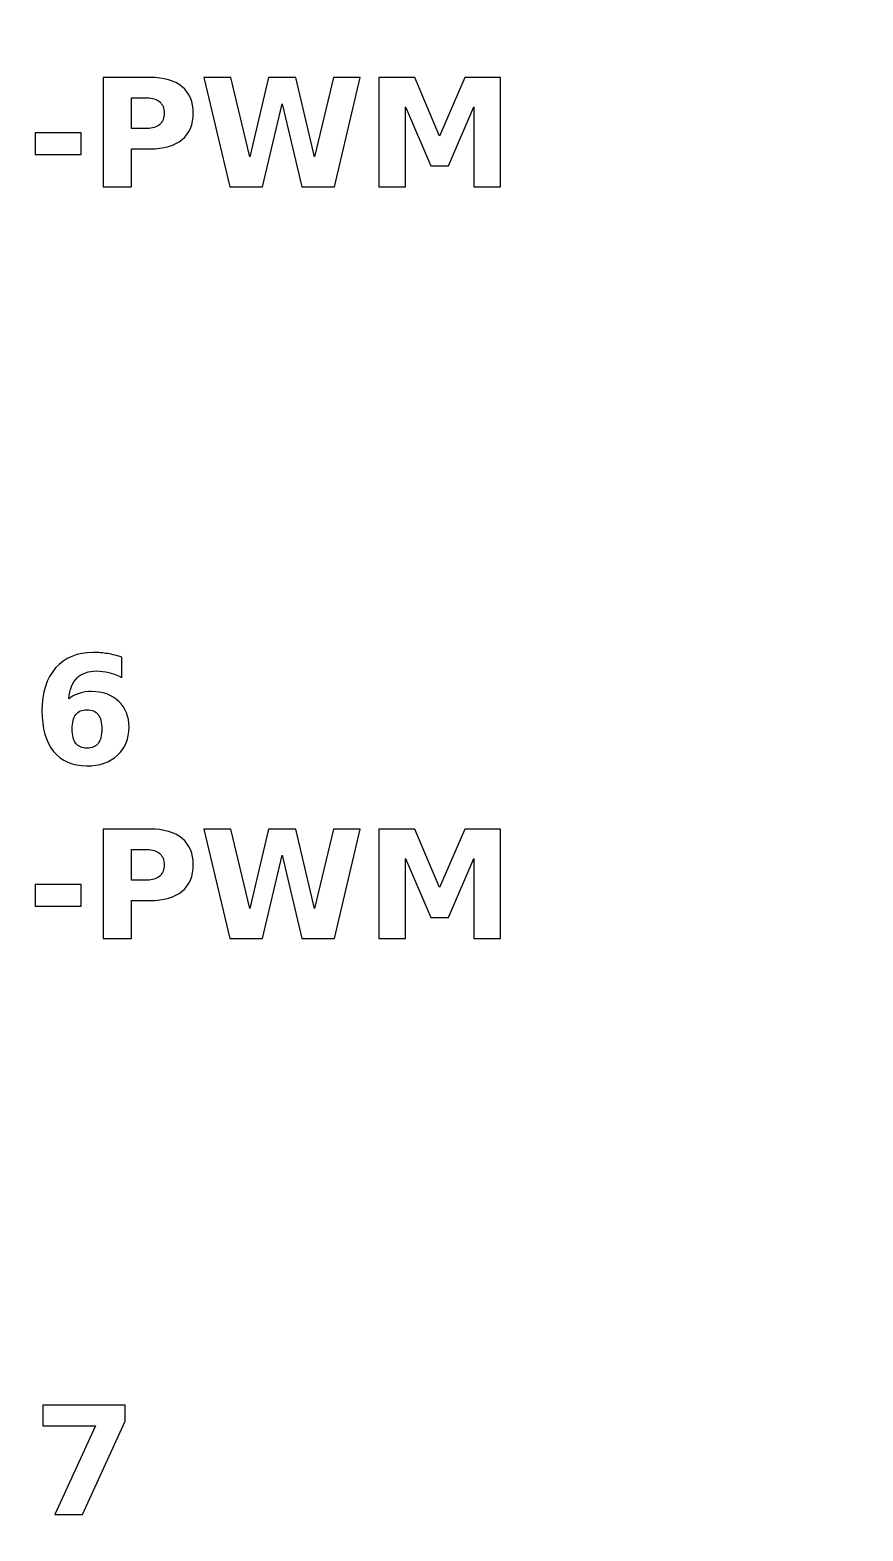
# Model space of a CAD drawing. Header units: centimetres. Extents: x -12.6 to -8.4, y -22.9 to -6.8.
# Drawn here: x -11.583 to -10.473, y -20.828 to -18.829 of the extents above; entities that cross this region are included whole.
import ezdxf

# ---------------------------------------------------------------- set-up
doc = ezdxf.new("R2010")
doc.units = ezdxf.units.CM
doc.header["$MEASUREMENT"] = 0
doc.layers.add('Layer 1', color=7, linetype='Continuous')

msp = doc.modelspace()

# ---------------------------------------------------------------- linework, layer by layer
at = {"layer": 'Layer 1', "color": 7, "lineweight": 35}
msp.add_open_spline([(-12.5, -6.85), (-12.5, -6.85), (-8.5, -6.85), (-8.5, -6.85), (-8.5, -6.85), (-8.5, -6.85), (-8.5, -22.85), (-8.5, -22.85), (-8.5, -22.85), (-8.5, -22.85), (-12.5, -22.85), (-12.5, -22.85), (-12.5, -22.85), (-12.5, -22.85), (-12.5, -6.85), (-12.5, -6.85)], degree=3, knots=[0, 0, 0, 0, 0.25, 0.25, 0.25, 0.25, 0.5, 0.5, 0.5, 0.5, 0.75, 0.75, 0.75, 0.75, 1, 1, 1, 1], dxfattribs=at)
at = {"layer": 'Layer 1', "color": 7, "lineweight": 100}
msp.add_open_spline([(-12, -8.35), (-12, -8.35), (-9, -8.35), (-9, -8.35), (-9, -8.35), (-9, -8.35), (-9, -22.25), (-9, -22.25), (-9, -22.25), (-9, -22.25), (-12, -22.25), (-12, -22.25), (-12, -22.25), (-12, -22.25), (-12, -8.35), (-12, -8.35)], degree=3, knots=[0, 0, 0, 0, 0.25, 0.25, 0.25, 0.25, 0.5, 0.5, 0.5, 0.5, 0.75, 0.75, 0.75, 0.75, 1, 1, 1, 1], dxfattribs=at)
at = {"layer": 'Layer 1', "color": 250}
for points, knots in [([(-11.48513, -18.89209), (-11.48513, -18.89209), (-11.42273, -18.89209), (-11.42273, -18.89209), (-11.42273, -18.89209), (-11.40417, -18.89209), (-11.38993, -18.89622), (-11.38, -18.90446), (-11.38, -18.90446), (-11.37007, -18.91269), (-11.3651, -18.92442), (-11.3651, -18.93966), (-11.3651, -18.93966), (-11.3651, -18.95492), (-11.37007, -18.96669), (-11.38, -18.97492), (-11.38, -18.97492), (-11.38993, -18.98316), (-11.40417, -18.98729), (-11.42273, -18.98729), (-11.42273, -18.98729), (-11.42273, -18.98729), (-11.44753, -18.98729), (-11.44753, -18.98729), (-11.44753, -18.98729), (-11.44753, -18.98729), (-11.44753, -19.03789), (-11.44753, -19.03789), (-11.44753, -19.03789), (-11.44753, -19.03789), (-11.48513, -19.03789), (-11.48513, -19.03789), (-11.48513, -19.03789), (-11.48513, -19.03789), (-11.48513, -18.89209), (-11.48513, -18.89209)], [0, 0, 0, 0, 0.1111111, 0.1111111, 0.1111111, 0.1111111, 0.2222222, 0.2222222, 0.2222222, 0.2222222, 0.3333333, 0.3333333, 0.3333333, 0.3333333, 0.4444444, 0.4444444, 0.4444444, 0.4444444, 0.5555556, 0.5555556, 0.5555556, 0.5555556, 0.6666667, 0.6666667, 0.6666667, 0.6666667, 0.7777778, 0.7777778, 0.7777778, 0.7777778, 0.8888889, 0.8888889, 0.8888889, 0.8888889, 1, 1, 1, 1]), ([(-11.35096, -18.89209), (-11.35096, -18.89209), (-11.31493, -18.89209), (-11.31493, -18.89209), (-11.31493, -18.89209), (-11.31493, -18.89209), (-11.28973, -18.99806), (-11.28973, -18.99806), (-11.28973, -18.99806), (-11.28973, -18.99806), (-11.26473, -18.89209), (-11.26473, -18.89209), (-11.26473, -18.89209), (-11.26473, -18.89209), (-11.2285, -18.89209), (-11.2285, -18.89209), (-11.2285, -18.89209), (-11.2285, -18.89209), (-11.2035, -18.99806), (-11.2035, -18.99806), (-11.2035, -18.99806), (-11.2035, -18.99806), (-11.1783, -18.89209), (-11.1783, -18.89209), (-11.1783, -18.89209), (-11.1783, -18.89209), (-11.14256, -18.89209), (-11.14256, -18.89209), (-11.14256, -18.89209), (-11.14256, -18.89209), (-11.17693, -19.03789), (-11.17693, -19.03789), (-11.17693, -19.03789), (-11.17693, -19.03789), (-11.2203, -19.03789), (-11.2203, -19.03789), (-11.2203, -19.03789), (-11.2203, -19.03789), (-11.24676, -18.92706), (-11.24676, -18.92706), (-11.24676, -18.92706), (-11.24676, -18.92706), (-11.27293, -19.03789), (-11.27293, -19.03789), (-11.27293, -19.03789), (-11.27293, -19.03789), (-11.3163, -19.03789), (-11.3163, -19.03789), (-11.3163, -19.03789), (-11.3163, -19.03789), (-11.35096, -18.89209), (-11.35096, -18.89209)], [0, 0, 0, 0, 0.0769231, 0.0769231, 0.0769231, 0.0769231, 0.1538462, 0.1538462, 0.1538462, 0.1538462, 0.2307692, 0.2307692, 0.2307692, 0.2307692, 0.3076923, 0.3076923, 0.3076923, 0.3076923, 0.3846154, 0.3846154, 0.3846154, 0.3846154, 0.4615385, 0.4615385, 0.4615385, 0.4615385, 0.5384615, 0.5384615, 0.5384615, 0.5384615, 0.6153846, 0.6153846, 0.6153846, 0.6153846, 0.6923077, 0.6923077, 0.6923077, 0.6923077, 0.7692308, 0.7692308, 0.7692308, 0.7692308, 0.8461538, 0.8461538, 0.8461538, 0.8461538, 0.9230769, 0.9230769, 0.9230769, 0.9230769, 1, 1, 1, 1]), ([(-11.11796, -18.89209), (-11.11796, -18.89209), (-11.07013, -18.89209), (-11.07013, -18.89209), (-11.07013, -18.89209), (-11.07013, -18.89209), (-11.0369, -18.97012), (-11.0369, -18.97012), (-11.0369, -18.97012), (-11.0369, -18.97012), (-11.0035, -18.89209), (-11.0035, -18.89209), (-11.0035, -18.89209), (-11.0035, -18.89209), (-10.95576, -18.89209), (-10.95576, -18.89209), (-10.95576, -18.89209), (-10.95576, -18.89209), (-10.95576, -19.03789), (-10.95576, -19.03789), (-10.95576, -19.03789), (-10.95576, -19.03789), (-10.9913, -19.03789), (-10.9913, -19.03789), (-10.9913, -19.03789), (-10.9913, -19.03789), (-10.9913, -18.93126), (-10.9913, -18.93126), (-10.9913, -18.93126), (-10.9913, -18.93126), (-11.0249, -19.00986), (-11.0249, -19.00986), (-11.0249, -19.00986), (-11.0249, -19.00986), (-11.04873, -19.00986), (-11.04873, -19.00986), (-11.04873, -19.00986), (-11.04873, -19.00986), (-11.08233, -18.93126), (-11.08233, -18.93126), (-11.08233, -18.93126), (-11.08233, -18.93126), (-11.08233, -19.03789), (-11.08233, -19.03789), (-11.08233, -19.03789), (-11.08233, -19.03789), (-11.11796, -19.03789), (-11.11796, -19.03789), (-11.11796, -19.03789), (-11.11796, -19.03789), (-11.11796, -18.89209), (-11.11796, -18.89209)], [0, 0, 0, 0, 0.0769231, 0.0769231, 0.0769231, 0.0769231, 0.1538462, 0.1538462, 0.1538462, 0.1538462, 0.2307692, 0.2307692, 0.2307692, 0.2307692, 0.3076923, 0.3076923, 0.3076923, 0.3076923, 0.3846154, 0.3846154, 0.3846154, 0.3846154, 0.4615385, 0.4615385, 0.4615385, 0.4615385, 0.5384615, 0.5384615, 0.5384615, 0.5384615, 0.6153846, 0.6153846, 0.6153846, 0.6153846, 0.6923077, 0.6923077, 0.6923077, 0.6923077, 0.7692308, 0.7692308, 0.7692308, 0.7692308, 0.8461538, 0.8461538, 0.8461538, 0.8461538, 0.9230769, 0.9230769, 0.9230769, 0.9230769, 1, 1, 1, 1]), ([(-11.44753, -18.91932), (-11.44753, -18.91932), (-11.44753, -18.96006), (-11.44753, -18.96006), (-11.44753, -18.96006), (-11.44753, -18.96006), (-11.42673, -18.96006), (-11.42673, -18.96006), (-11.42673, -18.96006), (-11.41943, -18.96006), (-11.4138, -18.95829), (-11.40983, -18.95472), (-11.40983, -18.95472), (-11.40587, -18.95119), (-11.40387, -18.94616), (-11.40387, -18.93966), (-11.40387, -18.93966), (-11.40387, -18.93312), (-11.40587, -18.92812), (-11.40983, -18.92459), (-11.40983, -18.92459), (-11.4138, -18.92109), (-11.41943, -18.91932), (-11.42673, -18.91932), (-11.42673, -18.91932), (-11.42673, -18.91932), (-11.44753, -18.91932), (-11.44753, -18.91932)], [0, 0, 0, 0, 0.1428571, 0.1428571, 0.1428571, 0.1428571, 0.2857143, 0.2857143, 0.2857143, 0.2857143, 0.4285714, 0.4285714, 0.4285714, 0.4285714, 0.5714286, 0.5714286, 0.5714286, 0.5714286, 0.7142857, 0.7142857, 0.7142857, 0.7142857, 0.8571429, 0.8571429, 0.8571429, 0.8571429, 1, 1, 1, 1]), ([(-11.57567, -18.96612), (-11.57567, -18.96612), (-11.51433, -18.96612), (-11.51433, -18.96612), (-11.51433, -18.96612), (-11.51433, -18.96612), (-11.51433, -18.99456), (-11.51433, -18.99456), (-11.51433, -18.99456), (-11.51433, -18.99456), (-11.57567, -18.99456), (-11.57567, -18.99456), (-11.57567, -18.99456), (-11.57567, -18.99456), (-11.57567, -18.96612), (-11.57567, -18.96612)], [0, 0, 0, 0, 0.25, 0.25, 0.25, 0.25, 0.5, 0.5, 0.5, 0.5, 0.75, 0.75, 0.75, 0.75, 1, 1, 1, 1]), ([(-11.46027, -19.6643), (-11.46027, -19.6643), (-11.46027, -19.69127), (-11.46027, -19.69127), (-11.46027, -19.69127), (-11.46647, -19.68833), (-11.47227, -19.68617), (-11.47773, -19.68477), (-11.47773, -19.68477), (-11.4832, -19.68337), (-11.48857, -19.68267), (-11.49377, -19.68267), (-11.49377, -19.68267), (-11.50497, -19.68267), (-11.51367, -19.68577), (-11.51993, -19.692), (-11.51993, -19.692), (-11.52617, -19.6982), (-11.52983, -19.70743), (-11.53087, -19.71967), (-11.53087, -19.71967), (-11.52657, -19.7165), (-11.5219, -19.7141), (-11.5169, -19.7125), (-11.5169, -19.7125), (-11.5119, -19.7109), (-11.50643, -19.7101), (-11.5005, -19.7101), (-11.5005, -19.7101), (-11.4856, -19.7101), (-11.47357, -19.71447), (-11.46443, -19.7232), (-11.46443, -19.7232), (-11.45527, -19.7319), (-11.4507, -19.74333), (-11.4507, -19.75747), (-11.4507, -19.75747), (-11.4507, -19.7731), (-11.4558, -19.7856), (-11.46603, -19.79503), (-11.46603, -19.79503), (-11.47623, -19.80443), (-11.48997, -19.80913), (-11.50713, -19.80913), (-11.50713, -19.80913), (-11.52607, -19.80913), (-11.54073, -19.80273), (-11.55113, -19.78993), (-11.55113, -19.78993), (-11.5615, -19.77717), (-11.5667, -19.759), (-11.5667, -19.7355), (-11.5667, -19.7355), (-11.5667, -19.71143), (-11.56063, -19.6925), (-11.5485, -19.67873), (-11.5485, -19.67873), (-11.53633, -19.66497), (-11.5197, -19.65807), (-11.49853, -19.65807), (-11.49853, -19.65807), (-11.49183, -19.65807), (-11.48533, -19.6586), (-11.479, -19.65963), (-11.479, -19.65963), (-11.4727, -19.66067), (-11.46647, -19.66223), (-11.46027, -19.6643)], [0, 0, 0, 0, 0.0588235, 0.0588235, 0.0588235, 0.0588235, 0.1176471, 0.1176471, 0.1176471, 0.1176471, 0.1764706, 0.1764706, 0.1764706, 0.1764706, 0.2352941, 0.2352941, 0.2352941, 0.2352941, 0.2941176, 0.2941176, 0.2941176, 0.2941176, 0.3529412, 0.3529412, 0.3529412, 0.3529412, 0.4117647, 0.4117647, 0.4117647, 0.4117647, 0.4705882, 0.4705882, 0.4705882, 0.4705882, 0.5294118, 0.5294118, 0.5294118, 0.5294118, 0.5882353, 0.5882353, 0.5882353, 0.5882353, 0.6470588, 0.6470588, 0.6470588, 0.6470588, 0.7058824, 0.7058824, 0.7058824, 0.7058824, 0.7647059, 0.7647059, 0.7647059, 0.7647059, 0.8235294, 0.8235294, 0.8235294, 0.8235294, 0.8823529, 0.8823529, 0.8823529, 0.8823529, 0.9411765, 0.9411765, 0.9411765, 0.9411765, 1, 1, 1, 1]), ([(-11.50673, -19.73433), (-11.51333, -19.73433), (-11.51827, -19.73647), (-11.52153, -19.74073), (-11.52153, -19.74073), (-11.52483, -19.745), (-11.52647, -19.7514), (-11.52647, -19.7599), (-11.52647, -19.7599), (-11.52647, -19.76843), (-11.52483, -19.77483), (-11.52153, -19.7791), (-11.52153, -19.7791), (-11.51827, -19.78337), (-11.51333, -19.7855), (-11.50673, -19.7855), (-11.50673, -19.7855), (-11.5001, -19.7855), (-11.49513, -19.78337), (-11.49187, -19.7791), (-11.49187, -19.7791), (-11.48857, -19.77483), (-11.48693, -19.76843), (-11.48693, -19.7599), (-11.48693, -19.7599), (-11.48693, -19.7514), (-11.48857, -19.745), (-11.49187, -19.74073), (-11.49187, -19.74073), (-11.49513, -19.73647), (-11.5001, -19.73433), (-11.50673, -19.73433)], [0, 0, 0, 0, 0.125, 0.125, 0.125, 0.125, 0.25, 0.25, 0.25, 0.25, 0.375, 0.375, 0.375, 0.375, 0.5, 0.5, 0.5, 0.5, 0.625, 0.625, 0.625, 0.625, 0.75, 0.75, 0.75, 0.75, 0.875, 0.875, 0.875, 0.875, 1, 1, 1, 1]), ([(-11.48513, -19.8933), (-11.48513, -19.8933), (-11.42273, -19.8933), (-11.42273, -19.8933), (-11.42273, -19.8933), (-11.40417, -19.8933), (-11.38993, -19.89743), (-11.38, -19.90567), (-11.38, -19.90567), (-11.37007, -19.9139), (-11.3651, -19.92563), (-11.3651, -19.94087), (-11.3651, -19.94087), (-11.3651, -19.95613), (-11.37007, -19.9679), (-11.38, -19.97613), (-11.38, -19.97613), (-11.38993, -19.98437), (-11.40417, -19.9885), (-11.42273, -19.9885), (-11.42273, -19.9885), (-11.42273, -19.9885), (-11.44753, -19.9885), (-11.44753, -19.9885), (-11.44753, -19.9885), (-11.44753, -19.9885), (-11.44753, -20.0391), (-11.44753, -20.0391), (-11.44753, -20.0391), (-11.44753, -20.0391), (-11.48513, -20.0391), (-11.48513, -20.0391), (-11.48513, -20.0391), (-11.48513, -20.0391), (-11.48513, -19.8933), (-11.48513, -19.8933)], [0, 0, 0, 0, 0.1111111, 0.1111111, 0.1111111, 0.1111111, 0.2222222, 0.2222222, 0.2222222, 0.2222222, 0.3333333, 0.3333333, 0.3333333, 0.3333333, 0.4444444, 0.4444444, 0.4444444, 0.4444444, 0.5555556, 0.5555556, 0.5555556, 0.5555556, 0.6666667, 0.6666667, 0.6666667, 0.6666667, 0.7777778, 0.7777778, 0.7777778, 0.7777778, 0.8888889, 0.8888889, 0.8888889, 0.8888889, 1, 1, 1, 1]), ([(-11.35096, -19.8933), (-11.35096, -19.8933), (-11.31493, -19.8933), (-11.31493, -19.8933), (-11.31493, -19.8933), (-11.31493, -19.8933), (-11.28973, -19.99927), (-11.28973, -19.99927), (-11.28973, -19.99927), (-11.28973, -19.99927), (-11.26473, -19.8933), (-11.26473, -19.8933), (-11.26473, -19.8933), (-11.26473, -19.8933), (-11.2285, -19.8933), (-11.2285, -19.8933), (-11.2285, -19.8933), (-11.2285, -19.8933), (-11.2035, -19.99927), (-11.2035, -19.99927), (-11.2035, -19.99927), (-11.2035, -19.99927), (-11.1783, -19.8933), (-11.1783, -19.8933), (-11.1783, -19.8933), (-11.1783, -19.8933), (-11.14256, -19.8933), (-11.14256, -19.8933), (-11.14256, -19.8933), (-11.14256, -19.8933), (-11.17693, -20.0391), (-11.17693, -20.0391), (-11.17693, -20.0391), (-11.17693, -20.0391), (-11.2203, -20.0391), (-11.2203, -20.0391), (-11.2203, -20.0391), (-11.2203, -20.0391), (-11.24676, -19.92827), (-11.24676, -19.92827), (-11.24676, -19.92827), (-11.24676, -19.92827), (-11.27293, -20.0391), (-11.27293, -20.0391), (-11.27293, -20.0391), (-11.27293, -20.0391), (-11.3163, -20.0391), (-11.3163, -20.0391), (-11.3163, -20.0391), (-11.3163, -20.0391), (-11.35096, -19.8933), (-11.35096, -19.8933)], [0, 0, 0, 0, 0.0769231, 0.0769231, 0.0769231, 0.0769231, 0.1538462, 0.1538462, 0.1538462, 0.1538462, 0.2307692, 0.2307692, 0.2307692, 0.2307692, 0.3076923, 0.3076923, 0.3076923, 0.3076923, 0.3846154, 0.3846154, 0.3846154, 0.3846154, 0.4615385, 0.4615385, 0.4615385, 0.4615385, 0.5384615, 0.5384615, 0.5384615, 0.5384615, 0.6153846, 0.6153846, 0.6153846, 0.6153846, 0.6923077, 0.6923077, 0.6923077, 0.6923077, 0.7692308, 0.7692308, 0.7692308, 0.7692308, 0.8461538, 0.8461538, 0.8461538, 0.8461538, 0.9230769, 0.9230769, 0.9230769, 0.9230769, 1, 1, 1, 1]), ([(-11.11796, -19.8933), (-11.11796, -19.8933), (-11.07013, -19.8933), (-11.07013, -19.8933), (-11.07013, -19.8933), (-11.07013, -19.8933), (-11.0369, -19.97133), (-11.0369, -19.97133), (-11.0369, -19.97133), (-11.0369, -19.97133), (-11.0035, -19.8933), (-11.0035, -19.8933), (-11.0035, -19.8933), (-11.0035, -19.8933), (-10.95576, -19.8933), (-10.95576, -19.8933), (-10.95576, -19.8933), (-10.95576, -19.8933), (-10.95576, -20.0391), (-10.95576, -20.0391), (-10.95576, -20.0391), (-10.95576, -20.0391), (-10.9913, -20.0391), (-10.9913, -20.0391), (-10.9913, -20.0391), (-10.9913, -20.0391), (-10.9913, -19.93247), (-10.9913, -19.93247), (-10.9913, -19.93247), (-10.9913, -19.93247), (-11.0249, -20.01107), (-11.0249, -20.01107), (-11.0249, -20.01107), (-11.0249, -20.01107), (-11.04873, -20.01107), (-11.04873, -20.01107), (-11.04873, -20.01107), (-11.04873, -20.01107), (-11.08233, -19.93247), (-11.08233, -19.93247), (-11.08233, -19.93247), (-11.08233, -19.93247), (-11.08233, -20.0391), (-11.08233, -20.0391), (-11.08233, -20.0391), (-11.08233, -20.0391), (-11.11796, -20.0391), (-11.11796, -20.0391), (-11.11796, -20.0391), (-11.11796, -20.0391), (-11.11796, -19.8933), (-11.11796, -19.8933)], [0, 0, 0, 0, 0.0769231, 0.0769231, 0.0769231, 0.0769231, 0.1538462, 0.1538462, 0.1538462, 0.1538462, 0.2307692, 0.2307692, 0.2307692, 0.2307692, 0.3076923, 0.3076923, 0.3076923, 0.3076923, 0.3846154, 0.3846154, 0.3846154, 0.3846154, 0.4615385, 0.4615385, 0.4615385, 0.4615385, 0.5384615, 0.5384615, 0.5384615, 0.5384615, 0.6153846, 0.6153846, 0.6153846, 0.6153846, 0.6923077, 0.6923077, 0.6923077, 0.6923077, 0.7692308, 0.7692308, 0.7692308, 0.7692308, 0.8461538, 0.8461538, 0.8461538, 0.8461538, 0.9230769, 0.9230769, 0.9230769, 0.9230769, 1, 1, 1, 1]), ([(-11.44753, -19.92053), (-11.44753, -19.92053), (-11.44753, -19.96127), (-11.44753, -19.96127), (-11.44753, -19.96127), (-11.44753, -19.96127), (-11.42673, -19.96127), (-11.42673, -19.96127), (-11.42673, -19.96127), (-11.41943, -19.96127), (-11.4138, -19.9595), (-11.40983, -19.95593), (-11.40983, -19.95593), (-11.40587, -19.9524), (-11.40387, -19.94737), (-11.40387, -19.94087), (-11.40387, -19.94087), (-11.40387, -19.93433), (-11.40587, -19.92933), (-11.40983, -19.9258), (-11.40983, -19.9258), (-11.4138, -19.9223), (-11.41943, -19.92053), (-11.42673, -19.92053), (-11.42673, -19.92053), (-11.42673, -19.92053), (-11.44753, -19.92053), (-11.44753, -19.92053)], [0, 0, 0, 0, 0.1428571, 0.1428571, 0.1428571, 0.1428571, 0.2857143, 0.2857143, 0.2857143, 0.2857143, 0.4285714, 0.4285714, 0.4285714, 0.4285714, 0.5714286, 0.5714286, 0.5714286, 0.5714286, 0.7142857, 0.7142857, 0.7142857, 0.7142857, 0.8571429, 0.8571429, 0.8571429, 0.8571429, 1, 1, 1, 1]), ([(-11.57567, -19.96733), (-11.57567, -19.96733), (-11.51433, -19.96733), (-11.51433, -19.96733), (-11.51433, -19.96733), (-11.51433, -19.96733), (-11.51433, -19.99577), (-11.51433, -19.99577), (-11.51433, -19.99577), (-11.51433, -19.99577), (-11.57567, -19.99577), (-11.57567, -19.99577), (-11.57567, -19.99577), (-11.57567, -19.99577), (-11.57567, -19.96733), (-11.57567, -19.96733)], [0, 0, 0, 0, 0.25, 0.25, 0.25, 0.25, 0.5, 0.5, 0.5, 0.5, 0.75, 0.75, 0.75, 0.75, 1, 1, 1, 1]), ([(-11.56573, -20.6607), (-11.56573, -20.6607), (-11.45587, -20.6607), (-11.45587, -20.6607), (-11.45587, -20.6607), (-11.45587, -20.6607), (-11.45587, -20.6819), (-11.45587, -20.6819), (-11.45587, -20.6819), (-11.45587, -20.6819), (-11.5127, -20.8065), (-11.5127, -20.8065), (-11.5127, -20.8065), (-11.5127, -20.8065), (-11.54933, -20.8065), (-11.54933, -20.8065), (-11.54933, -20.8065), (-11.54933, -20.8065), (-11.4955, -20.68833), (-11.4955, -20.68833), (-11.4955, -20.68833), (-11.4955, -20.68833), (-11.56573, -20.68833), (-11.56573, -20.68833), (-11.56573, -20.68833), (-11.56573, -20.68833), (-11.56573, -20.6607), (-11.56573, -20.6607)], [0, 0, 0, 0, 0.1428571, 0.1428571, 0.1428571, 0.1428571, 0.2857143, 0.2857143, 0.2857143, 0.2857143, 0.4285714, 0.4285714, 0.4285714, 0.4285714, 0.5714286, 0.5714286, 0.5714286, 0.5714286, 0.7142857, 0.7142857, 0.7142857, 0.7142857, 0.8571429, 0.8571429, 0.8571429, 0.8571429, 1, 1, 1, 1])]:
    msp.add_open_spline(points, degree=3, knots=knots, dxfattribs=at)

doc.saveas('drawing.dxf')
